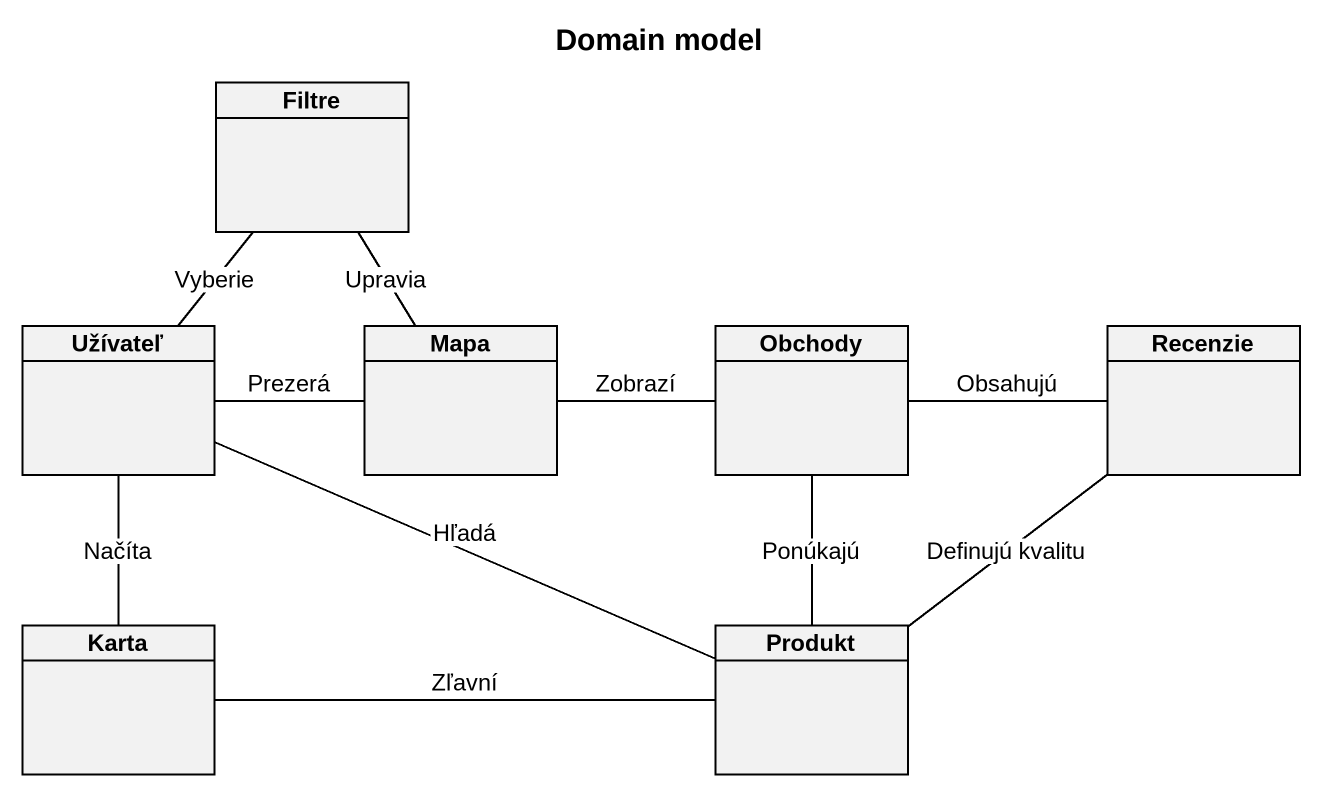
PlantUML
@startuml
title Domain model
hide circle
hide empty members
class Filtre
class Užívateľ
class Mapa
class Obchody
class Recenzie
class Karta
class Produkt
Filtre -- Užívateľ : Vyberie
Filtre -- Mapa : Upravia
Užívateľ -right- Mapa : Prezerá
Užívateľ -- Karta : Načíta
Užívateľ -right- Produkt : Hľadá
Mapa -right- Obchody : Zobrazí
Obchody -right- Recenzie : Obsahujú
Obchody -- Produkt : Ponúkajú
Karta -right- Produkt : Zľavní
Produkt -up- Recenzie : Definujú kvalitu
@enduml
